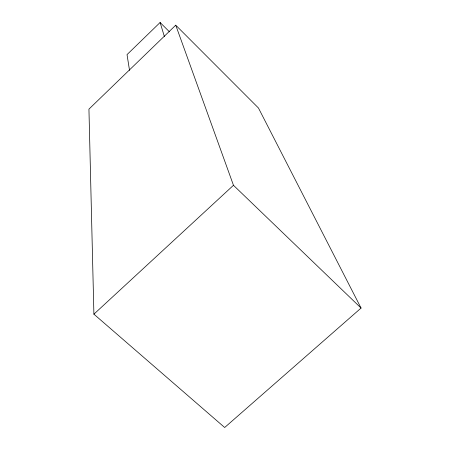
<?xml version="1.0" encoding="UTF-8"?>
<svg xmlns="http://www.w3.org/2000/svg" width="450" height="450" viewBox="0 0 450 450"><rect width="100%" height="100%" fill="white"/><g stroke="black" fill="none" stroke-linecap="round" stroke-linejoin="round"><path stroke-width="0.67" d="M169.481 31.843L160.104 22.5L127.029 54.613L129.532 70.397M175.736 25.177L88.937 109.136L93.904 314.173L224.679 427.5L361.063 308.059L258.452 108L175.736 25.177L233.471 185.293L361.063 308.059M93.904 314.173L233.471 185.293M160.104 22.5L164.368 36.501"/></g></svg>
